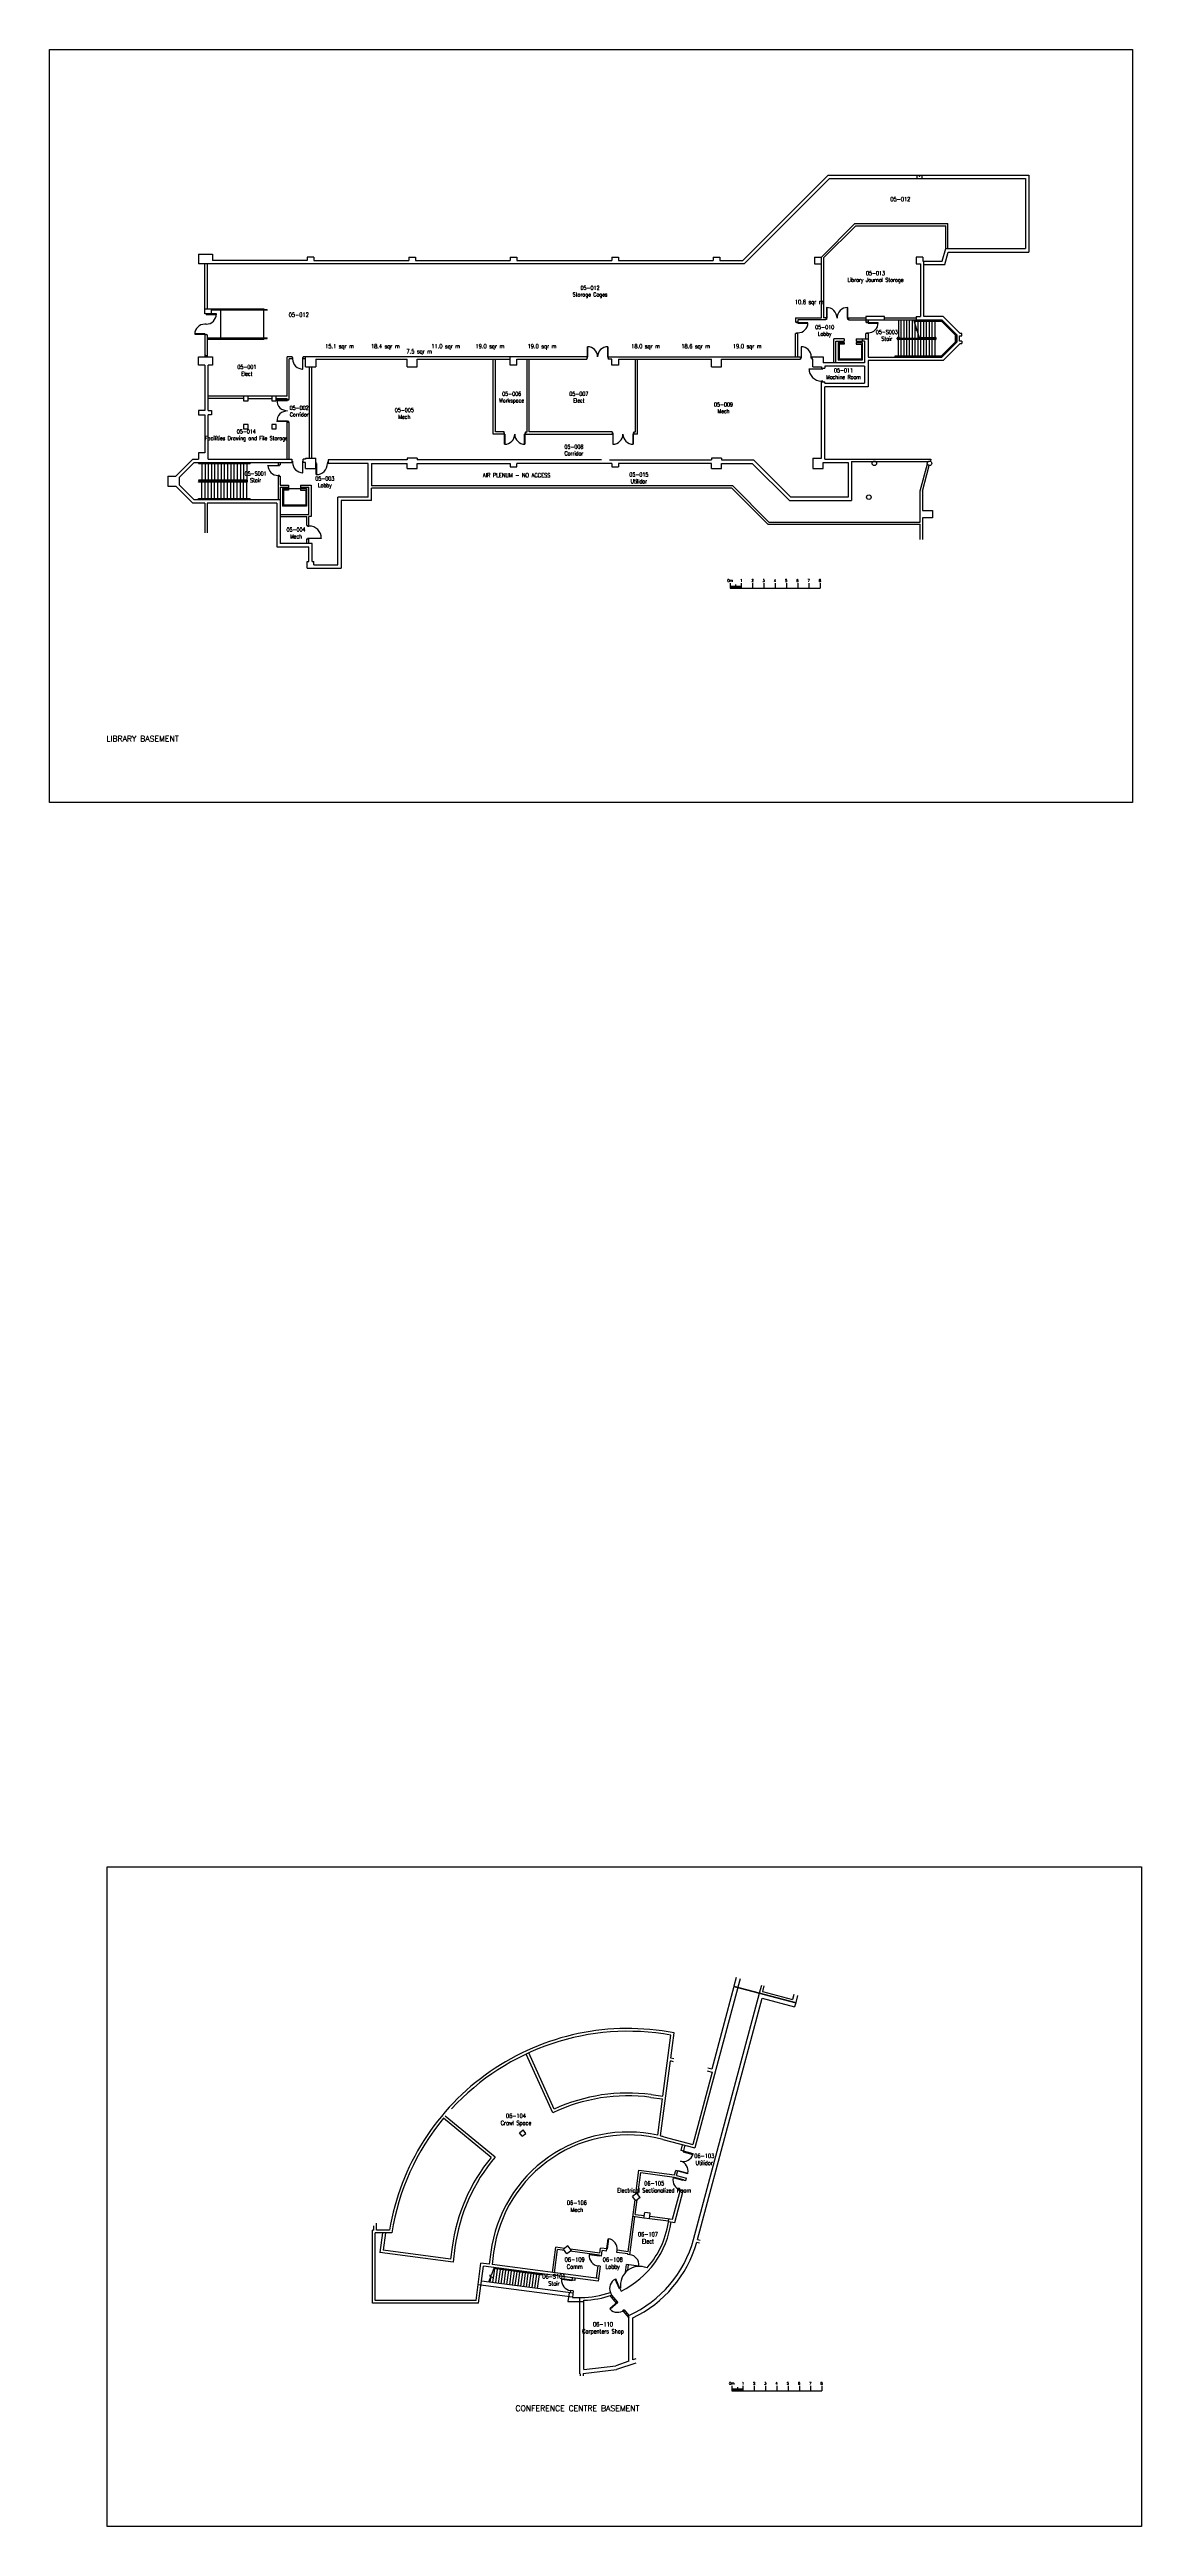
# Model space of a CAD drawing. Extents: x 11182 to 734459, y -1391328 to 152085.
# Drawn here: x 97848 to 194679, y -476596 to -256910 of the extents above; entities that cross this region are included whole.
import ezdxf
from ezdxf.enums import TextEntityAlignment as Align

# ---------------------------------------------------------------- set-up
doc = ezdxf.new("R2010")
doc.units = 0
doc.header["$LTSCALE"] = 500
doc.header["$MEASUREMENT"] = 0
doc.layers.get('0').update_dxf_attribs({"linetype": 'CONTINUOUS'})
doc.layers.add('0_Defpoints', color=106, linetype='CONTINUOUS', plot=False)
for name, color, linetype in [('0_room_data', 7, 'CONTINUOUS'), ('0_text', 7, 'CONTINUOUS'), ('1_Wall_Exist', 251, 'CONTINUOUS'), ('3_Text', 7, 'CONTINUOUS')]:
    doc.layers.add(name, color=color, linetype=linetype)
doc.styles.add('1_200', font='simplex.shx', dxfattribs={"width": 0.75, "height": 460})
doc.styles.get("Standard").update_dxf_attribs({"font": 'ROMANS', "height": 200})

# ---------------------------------------------------------------- blocks, each defined once
blk = doc.blocks.new('room_data')
at = {"layer": '3_Text', "style": '1_200', "width": 0.75}
for tag, p in [('ROOMNUM', (0, 0)), ('ROOMUSE', (0, -575))]:
    blk.add_attdef(tag, text='', height=345, dxfattribs=at).set_placement(p, align=Align.MIDDLE_CENTER)

msp = doc.modelspace()

# ---------------------------------------------------------------- linework, layer by layer
for p, q in [((158192, -304235), (158192, -304681)), ((158192, -304681), (166192, -304681)), ((158292, -304481), (158292, -304681)), ((158392, -304481), (158392, -304681)), ((158492, -304481), (158492, -304681)), ((158592, -304481), (158592, -304681)), ((158692, -304349), (158692, -304681)), ((158792, -304481), (158792, -304681)), ((158892, -304481), (158892, -304681)), ((158992, -304481), (158992, -304681)), ((159092, -304481), (159092, -304681)), ((159192, -304235), (159192, -304681)), ((160192, -304235), (160192, -304681)), ((161192, -304235), (161192, -304681)), ((162192, -304235), (162192, -304681)), ((163192, -304235), (163192, -304681)), ((164192, -304235), (164192, -304681)), ((165192, -304235), (165192, -304681)), ((166192, -304235), (166192, -304681)), ((158342, -464128), (158342, -464573)), ((158342, -464573), (166342, -464573)), ((158442, -464374), (158442, -464573)), ((158542, -464374), (158542, -464573)), ((158642, -464374), (158642, -464573)), ((158742, -464374), (158742, -464573)), ((158842, -464241), (158842, -464573)), ((158942, -464374), (158942, -464573)), ((159042, -464374), (159042, -464573)), ((159142, -464374), (159142, -464573)), ((159242, -464374), (159242, -464573)), ((159342, -464128), (159342, -464573)), ((160342, -464128), (160342, -464573)), ((161342, -464128), (161342, -464573)), ((162342, -464128), (162342, -464573)), ((163342, -464128), (163342, -464573)), ((164342, -464128), (164342, -464573)), ((165342, -464128), (165342, -464573)), ((166342, -464128), (166342, -464573))]:
    msp.add_line(p, q)
at = {"layer": '0_Defpoints'}
for points in [[(97848, -256910), (193897, -256910), (193897, -323705), (97848, -323705)], [(102966, -418100), (194679, -418100), (194679, -476596), (102966, -476596)]]:
    msp.add_lwpolyline(points, close=True, dxfattribs=at)
at = {"layer": '1_Wall_Exist'}
for p, q in [((166888, -268045), (159318, -275615)), ((159442, -275915), (167012, -268345)), ((166888, -268045), (184699, -268045)), ((167012, -268345), (184399, -268345)), ((174774, -268045), (174774, -268345)), ((175224, -268345), (175224, -268045)), ((184399, -268345), (184399, -274570)), ((184699, -268045), (184699, -274870)), ((169269, -272345), (166299, -275315)), ((169269, -272345), (177509, -272345)), ((177509, -274570), (177509, -272345)), ((169347, -272535), (166489, -275393)), ((169347, -272535), (177319, -272535)), ((177018, -275690), (177319, -274570)), ((177319, -274570), (177319, -272535)), ((177319, -274570), (184399, -274570)), ((111049, -275065), (112299, -275065)), ((111049, -275065), (111049, -275915)), ((159442, -275915), (111049, -275915)), ((111624, -280365), (111624, -275915)), ((111814, -275915), (111814, -279915)), ((112299, -275065), (112299, -275615)), ((120699, -275615), (112299, -275615)), ((120699, -275315), (120699, -275615)), ((121299, -275315), (120699, -275315)), ((121299, -275315), (121299, -275615)), ((121299, -275615), (129699, -275615)), ((129699, -275315), (129699, -275615)), ((129699, -275315), (130299, -275315)), ((130299, -275315), (130299, -275615)), ((130299, -275615), (138699, -275615)), ((138699, -275315), (138699, -275615)), ((138699, -275315), (139299, -275315)), ((139299, -275315), (139299, -275615)), ((139299, -275615), (147699, -275615)), ((147699, -275315), (147699, -275615)), ((147699, -275315), (148299, -275315)), ((148299, -275315), (148299, -275615)), ((148299, -275615), (156699, -275615)), ((156699, -275315), (156699, -275615)), ((156699, -275315), (157299, -275315)), ((157299, -275315), (157299, -275615)), ((157299, -275615), (159318, -275615)), ((165699, -275315), (165699, -275915)), ((165699, -275315), (166299, -275315)), ((165699, -275915), (166299, -275915)), ((166299, -280700), (166299, -275315)), ((166489, -275393), (166489, -280700)), ((174699, -275315), (174699, -275915)), ((175299, -275315), (174699, -275315)), ((174699, -275915), (175074, -275915)), ((175074, -275915), (175074, -280590)), ((175299, -275315), (175299, -275690)), ((175299, -275690), (177018, -275690)), ((175374, -280590), (175374, -275690)), ((175374, -275990), (177249, -275990)), ((177249, -275990), (177549, -274870)), ((177549, -274870), (184699, -274870)), ((111624, -279915), (116849, -279915)), ((111624, -280315), (112199, -280315)), ((112644, -280365), (111624, -280365)), ((111744, -280315), (111744, -280405)), ((111744, -280405), (112644, -280405)), ((112199, -280315), (112199, -279915)), ((117149, -279990), (112199, -279990)), ((117149, -280040), (112199, -280040)), ((112644, -280405), (112644, -280365)), ((112999, -279915), (112999, -279990)), ((112999, -280040), (112999, -282490)), ((116849, -279915), (116849, -279990)), ((116849, -282490), (116849, -280040)), ((117149, -279990), (117149, -280040)), ((164009, -280700), (166299, -280700)), ((164009, -280700), (164009, -281090)), ((164199, -281090), (164009, -281090)), ((164079, -281140), (164079, -281090)), ((165099, -281140), (164079, -281140)), ((164199, -280890), (164199, -281170)), ((166689, -280890), (164199, -280890)), ((164199, -281170), (165099, -281170)), ((165099, -281170), (165099, -281140)), ((166689, -280700), (166489, -280700)), ((166689, -280700), (166689, -280890)), ((166689, -280738), (166769, -280738)), ((166739, -280858), (166689, -280858)), ((166739, -279788), (166769, -279788)), ((166739, -279788), (166739, -280858)), ((166769, -279788), (166769, -280738)), ((168609, -279788), (168639, -279788)), ((168609, -280738), (168609, -279788)), ((168689, -280738), (168609, -280738)), ((168639, -280858), (168639, -279788)), ((168689, -280858), (168639, -280858)), ((168689, -280700), (168689, -280890)), ((168689, -280700), (170249, -280700)), ((168689, -280890), (176974, -280890)), ((170239, -280890), (170239, -281090)), ((170429, -281090), (170239, -281090)), ((171899, -280590), (170249, -280590)), ((170249, -280590), (170249, -280890)), ((170309, -281140), (170309, -281090)), ((171329, -281140), (170309, -281140)), ((170429, -280890), (170429, -281170)), ((170429, -281170), (171329, -281170)), ((171329, -281170), (171329, -281140)), ((171899, -280890), (171899, -280590)), ((171899, -280700), (174699, -280700)), ((173124, -280890), (173124, -282440)), ((173374, -282590), (173374, -280890)), ((173624, -282590), (173624, -280890)), ((173874, -282590), (173874, -280890)), ((174124, -282590), (174124, -280890)), ((174374, -282590), (174374, -280890)), ((174747, -281737), (174498, -280890)), ((174512, -280940), (176954, -280940)), ((174527, -280990), (176933, -280990)), ((174624, -280940), (174624, -280890)), ((174624, -282590), (174624, -280990)), ((174699, -280590), (175074, -280590)), ((174699, -280590), (174699, -280890)), ((174874, -280940), (174874, -280890)), ((174874, -282590), (174874, -280990)), ((175124, -280940), (175124, -280890)), ((175124, -282440), (175124, -280990)), ((177099, -280590), (175374, -280590)), ((175374, -280940), (175374, -280890)), ((175374, -282440), (175374, -280990)), ((175624, -280940), (175624, -280890)), ((175624, -282440), (175624, -280990)), ((175874, -280940), (175874, -280890)), ((175874, -282440), (175874, -280990)), ((176124, -280940), (176124, -280890)), ((176124, -282440), (176124, -280990)), ((176374, -280940), (176374, -280890)), ((176374, -282440), (176374, -280990)), ((176933, -280990), (178201, -282257)), ((178251, -282237), (176954, -280940)), ((176974, -280890), (178301, -282216)), ((177099, -280590), (178601, -282092)), ((110724, -282125), (110724, -282165)), ((111624, -282125), (110724, -282125)), ((110724, -282165), (111744, -282165)), ((111744, -281265), (111624, -281265)), ((111624, -282125), (111624, -284165)), ((111814, -282215), (111624, -282215)), ((111744, -282215), (111744, -282165)), ((111814, -282215), (111814, -284165)), ((111814, -282490), (117149, -282490)), ((111814, -282540), (117149, -282540)), ((116849, -282615), (111814, -282615)), ((112999, -282615), (112999, -282540)), ((116849, -282615), (116849, -282540)), ((117149, -282540), (117149, -282490)), ((145549, -284285), (145549, -283265)), ((145579, -283265), (145549, -283265)), ((145579, -284165), (145579, -283265)), ((147319, -283265), (147319, -284165)), ((147349, -283265), (147319, -283265)), ((147349, -283265), (147349, -284285)), ((164009, -282092), (164011, -282090)), ((164199, -282090), (164009, -282090)), ((164009, -284165), (164009, -282090)), ((164079, -282040), (164199, -282040)), ((164079, -282090), (164079, -282040)), ((164199, -284165), (164199, -282040)), ((164499, -283265), (164499, -284285)), ((164529, -283265), (164499, -283265)), ((164529, -284165), (164529, -283265)), ((168326, -282580), (167399, -282580)), ((167399, -284690), (167399, -282580)), ((167589, -282770), (168325, -282770)), ((167589, -284690), (167589, -282770)), ((167792, -282900), (168325, -282900)), ((167792, -282900), (167792, -284456)), ((167867, -283040), (167867, -284381)), ((168325, -283040), (167867, -283040)), ((168325, -282580), (168325, -282770)), ((168325, -282757), (168325, -282757)), ((168325, -282900), (168325, -283040)), ((169391, -282900), (169926, -282900)), ((169391, -282900), (169391, -283040)), ((169391, -283040), (169851, -283040)), ((169392, -282580), (170429, -282580)), ((169392, -282580), (169392, -282770)), ((169392, -282770), (169929, -282770)), ((169851, -283040), (169851, -284381)), ((169926, -282900), (169926, -284456)), ((169929, -282780), (169929, -282580)), ((170129, -282780), (169929, -282780)), ((170129, -282780), (170129, -284690)), ((170239, -282580), (170239, -282090)), ((170429, -282090), (170239, -282090)), ((170309, -282040), (170429, -282040)), ((170309, -282090), (170309, -282040)), ((170429, -282040), (170429, -284190)), ((173019, -282565), (173019, -282515)), ((173074, -282565), (173074, -282515)), ((173199, -282440), (173094, -282440)), ((176404, -282640), (173094, -282640)), ((173199, -282490), (173099, -282490)), ((176399, -282590), (173099, -282590)), ((176374, -282540), (173124, -282540)), ((173124, -282590), (173124, -282540)), ((173124, -284090), (173124, -282640)), ((173374, -284090), (173374, -282640)), ((173624, -284090), (173624, -282640)), ((173874, -284090), (173874, -282640)), ((174124, -284090), (174124, -282640)), ((174374, -284090), (174374, -282640)), ((174624, -284090), (174624, -282640)), ((174680, -281765), (174747, -281737)), ((174680, -281765), (174841, -281765)), ((174841, -281765), (174763, -281792)), ((174763, -281792), (174984, -282540)), ((174874, -284090), (174874, -282640)), ((174954, -282440), (176404, -282440)), ((174969, -282490), (176399, -282490)), ((175124, -282590), (175124, -282490)), ((175124, -284090), (175124, -282640)), ((175374, -282590), (175374, -282490)), ((175374, -284090), (175374, -282640)), ((175624, -282590), (175624, -282490)), ((175624, -284090), (175624, -282640)), ((175874, -282590), (175874, -282490)), ((175874, -284090), (175874, -282640)), ((176124, -282590), (176124, -282490)), ((176124, -284090), (176124, -282640)), ((176374, -282490), (176374, -282590)), ((176374, -284090), (176374, -282640)), ((176424, -282565), (176424, -282515)), ((176479, -282565), (176479, -282515)), ((176933, -284090), (178201, -282822)), ((176954, -284140), (178251, -282843)), ((178301, -282863), (176974, -284190)), ((177099, -284490), (178601, -282988)), ((178201, -282822), (178201, -282257)), ((178251, -282843), (178251, -282237)), ((178301, -282216), (178301, -282863)), ((178551, -282292), (178751, -282292)), ((178551, -282788), (178551, -282292)), ((178751, -282788), (178551, -282788)), ((178751, -282092), (178601, -282092)), ((178601, -282988), (178751, -282988)), ((178751, -282292), (178751, -282092)), ((178751, -282788), (178751, -282988)), ((111049, -284915), (111049, -284165)), ((111049, -284165), (112299, -284165)), ((111624, -284915), (111049, -284915)), ((111624, -283967), (111814, -284157)), ((111624, -284915), (111624, -288915)), ((111660, -284165), (111814, -284011)), ((111924, -288915), (111924, -284915)), ((112299, -284915), (111924, -284915)), ((112299, -284165), (112299, -284915)), ((119349, -284165), (118914, -284165)), ((118914, -287665), (118914, -284165)), ((119104, -287955), (119104, -284355)), ((119399, -284355), (119104, -284355)), ((119349, -284165), (119349, -284355)), ((119349, -284235), (119399, -284235)), ((119399, -284235), (119399, -284355)), ((120269, -284355), (120269, -285255)), ((120549, -284355), (120269, -284355)), ((120269, -285255), (120299, -285255)), ((120299, -284235), (120349, -284235)), ((120299, -285255), (120299, -284235)), ((120349, -284355), (120349, -284165)), ((145579, -284165), (120349, -284165)), ((120549, -285065), (120549, -284165)), ((120549, -285065), (121449, -285065)), ((120904, -293165), (120904, -285065)), ((121094, -293165), (121094, -285065)), ((121449, -284365), (129549, -284365)), ((121449, -284365), (121449, -285065)), ((129549, -285065), (129549, -284365)), ((129549, -285065), (130449, -285065)), ((130449, -284365), (138699, -284365)), ((130449, -285065), (130449, -284365)), ((137199, -291015), (137199, -284365)), ((137389, -290825), (137389, -284365)), ((138699, -284915), (138699, -284165)), ((139299, -284915), (138699, -284915)), ((139299, -284365), (145499, -284365)), ((139299, -284915), (139299, -284365)), ((140199, -290825), (140199, -284365)), ((140389, -290825), (140389, -284365)), ((145499, -284165), (145499, -284365)), ((145499, -284285), (145549, -284285)), ((147319, -284165), (164439, -284165)), ((147349, -284285), (147399, -284285)), ((147399, -284165), (147399, -284365)), ((147699, -284365), (147399, -284365)), ((147699, -284915), (147699, -284365)), ((148299, -284915), (147699, -284915)), ((148299, -284365), (156549, -284365)), ((148299, -284365), (148299, -284915)), ((149809, -290825), (149809, -284365)), ((149999, -291015), (149999, -284365)), ((156549, -285065), (156549, -284365)), ((156549, -285065), (157449, -285065)), ((157449, -284365), (164439, -284365)), ((157449, -285065), (157449, -284365)), ((164439, -284165), (164439, -284365)), ((164449, -284285), (164449, -284165)), ((164449, -284165), (164529, -284165)), ((164499, -284285), (164449, -284285)), ((165199, -285215), (166419, -285215)), ((165199, -285245), (165199, -285215)), ((166299, -285245), (165199, -285245)), ((165399, -284285), (165399, -284165)), ((165399, -284165), (166449, -284165)), ((165449, -284285), (165399, -284285)), ((165449, -284165), (165449, -284365)), ((165549, -284365), (165449, -284365)), ((165549, -285065), (165549, -284365)), ((165549, -285065), (166299, -285065)), ((166299, -285065), (166299, -285245)), ((166299, -285165), (166599, -285165)), ((166419, -285215), (166419, -285165)), ((166449, -284165), (166449, -284690)), ((170129, -284690), (166449, -284690)), ((166599, -284990), (166599, -285165)), ((170129, -284990), (166599, -284990)), ((169926, -284456), (167792, -284456)), ((169851, -284381), (167867, -284381)), ((170129, -284990), (170129, -286515)), ((170429, -284190), (176974, -284190)), ((170429, -284490), (170429, -286815)), ((177099, -284490), (170429, -284490)), ((172824, -284140), (172824, -284090)), ((172824, -284090), (176933, -284090)), ((172824, -284140), (176954, -284140)), ((173124, -284140), (173124, -284190)), ((173374, -284140), (173374, -284190)), ((173624, -284140), (173624, -284190)), ((173874, -284140), (173874, -284190)), ((174124, -284140), (174124, -284190)), ((174374, -284140), (174374, -284190)), ((174624, -284140), (174624, -284190)), ((174874, -284140), (174874, -284190)), ((175124, -284140), (175124, -284190)), ((175374, -284140), (175374, -284190)), ((175624, -284140), (175624, -284190)), ((175874, -284140), (175874, -284190)), ((176124, -284140), (176124, -284190)), ((176374, -284140), (176374, -284190)), ((118914, -287665), (111924, -287665)), ((115049, -287665), (115049, -288065)), ((115449, -288065), (115449, -287665)), ((117549, -287665), (117549, -288065)), ((117949, -288065), (117949, -287665)), ((166419, -286315), (166299, -286315)), ((166299, -286315), (166299, -286365)), ((166299, -286365), (166419, -286365)), ((166299, -286375), (166599, -286375)), ((166299, -293165), (166299, -286375)), ((166419, -286365), (166419, -286315)), ((166599, -286515), (166599, -286375)), ((166599, -286515), (170129, -286515)), ((170429, -286815), (166599, -286815)), ((166599, -293240), (166599, -286815)), ((111624, -288915), (111049, -288915)), ((111049, -288915), (111049, -289315)), ((111049, -289315), (111624, -289315)), ((111624, -289315), (111624, -292690)), ((115049, -287855), (111924, -287855)), ((111924, -288915), (112199, -288915)), ((111924, -293240), (111924, -289315)), ((112199, -289315), (111924, -289315)), ((112199, -288915), (112199, -289315)), ((115049, -288065), (115449, -288065)), ((115449, -287855), (117549, -287855)), ((117549, -288065), (117949, -288065)), ((117949, -287855), (118914, -287855)), ((119070, -288005), (118000, -288005)), ((118000, -288005), (118000, -288035)), ((118000, -288035), (118950, -288035)), ((118000, -289875), (118000, -289905)), ((118950, -289875), (118000, -289875)), ((119070, -289905), (118000, -289905)), ((118914, -287955), (118914, -287855)), ((118914, -287955), (119104, -287955)), ((118914, -289955), (119104, -289955)), ((118914, -293240), (118914, -289955)), ((118950, -288035), (118950, -287955)), ((118950, -289875), (118950, -289955)), ((119070, -288005), (119070, -287955)), ((119070, -289955), (119070, -289905)), ((119104, -293240), (119104, -289955)), ((115049, -290165), (115049, -290565)), ((115449, -290165), (115049, -290165)), ((115049, -290565), (115449, -290565)), ((115449, -290565), (115449, -290165)), ((117549, -290165), (117549, -290565)), ((117949, -290165), (117549, -290165)), ((117549, -290565), (117949, -290565)), ((117949, -290565), (117949, -290165)), ((138235, -291015), (137199, -291015)), ((138155, -290825), (137389, -290825)), ((138155, -291015), (138155, -290825)), ((138155, -290895), (138205, -290895)), ((138205, -291915), (138205, -290895)), ((138235, -291915), (138205, -291915)), ((138235, -291015), (138235, -291915)), ((139975, -291015), (147829, -291015)), ((139975, -291915), (139975, -291015)), ((140005, -291915), (139975, -291915)), ((140005, -290895), (140005, -291915)), ((140005, -290895), (140055, -290895)), ((140055, -290825), (140055, -291015)), ((140055, -290825), (140199, -290825)), ((147749, -290825), (140389, -290825)), ((147749, -290825), (147749, -291015)), ((147799, -290895), (147749, -290895)), ((147799, -290895), (147799, -291915)), ((147799, -291915), (147829, -291915)), ((147829, -291915), (147829, -291015)), ((149569, -291015), (149569, -291915)), ((149999, -291015), (149569, -291015)), ((149569, -291915), (149599, -291915)), ((149649, -290895), (149599, -290895)), ((149599, -290895), (149599, -291915)), ((149649, -290825), (149809, -290825)), ((149649, -290825), (149649, -291015)), ((149995, -291015), (149999, -291011)), ((110551, -293240), (109051, -294740)), ((109349, -294866), (110675, -293540)), ((110551, -293240), (111049, -293240)), ((110675, -293540), (119339, -293540)), ((111624, -292690), (111049, -292690)), ((111049, -292690), (111049, -293240)), ((111049, -293590), (115635, -293590)), ((111049, -293590), (111049, -293640)), ((111049, -293640), (115635, -293640)), ((111349, -293540), (111349, -293590)), ((111349, -293640), (111349, -295090)), ((111634, -293540), (111634, -293590)), ((111634, -293640), (111634, -295090)), ((111919, -293540), (111919, -293590)), ((111919, -293640), (111919, -295090)), ((111924, -293240), (119339, -293240)), ((112204, -293540), (112204, -293590)), ((112204, -293640), (112204, -295090)), ((112489, -293540), (112489, -293590)), ((112489, -293640), (112489, -295090)), ((112774, -293540), (112774, -293590)), ((112774, -293640), (112774, -295090)), ((113059, -293540), (113059, -293590)), ((113059, -293640), (113059, -295090)), ((113344, -293640), (113344, -295090)), ((113629, -293640), (113629, -295090)), ((113914, -293640), (113914, -295090)), ((114199, -293640), (114199, -295090)), ((114484, -293640), (114484, -295090)), ((114769, -293640), (114769, -295090)), ((115054, -293640), (115054, -295090)), ((115339, -293640), (115339, -295090)), ((115635, -293590), (115635, -293640)), ((117219, -293790), (118239, -293790)), ((117219, -293820), (117219, -293790)), ((118119, -293820), (117219, -293820)), ((118119, -293540), (118119, -293820)), ((118119, -293740), (118309, -293740)), ((118239, -293790), (118239, -293740)), ((118309, -293540), (118309, -293740)), ((119339, -293240), (119339, -293540)), ((119349, -293420), (119399, -293420)), ((119349, -293540), (119349, -293420)), ((119399, -293540), (119349, -293540)), ((119399, -293420), (119399, -293540)), ((120269, -293540), (120269, -294440)), ((120549, -293540), (120269, -293540)), ((120299, -293420), (120349, -293420)), ((120299, -294440), (120299, -293420)), ((120349, -293540), (120349, -293240)), ((120549, -293240), (120349, -293240)), ((120549, -293165), (120549, -293240)), ((120549, -293165), (121449, -293165)), ((120549, -294065), (120549, -293540)), ((120549, -294065), (121449, -294065)), ((121449, -294065), (121449, -293165)), ((121499, -293495), (121449, -293495)), ((121449, -293615), (121529, -293615)), ((121499, -294615), (121499, -293495)), ((121529, -293615), (121529, -294615)), ((122499, -293495), (122499, -293615)), ((122549, -293495), (122499, -293495)), ((122499, -293615), (122549, -293615)), ((122549, -293615), (122549, -293495)), ((122559, -293315), (122559, -293615)), ((129549, -293315), (122559, -293315)), ((126099, -293615), (122559, -293615)), ((126099, -296615), (126099, -293615)), ((126399, -293615), (126399, -295615)), ((126399, -293615), (129549, -293615)), ((129549, -293165), (129549, -293315)), ((130449, -293165), (129549, -293165)), ((129549, -294065), (129549, -293615)), ((129549, -294065), (130449, -294065)), ((130449, -293165), (130449, -293315)), ((146789, -293315), (130449, -293315)), ((130449, -294065), (130449, -293615)), ((130449, -293615), (138699, -293615)), ((138699, -293615), (138699, -293915)), ((138699, -293915), (139299, -293915)), ((147699, -293615), (139299, -293615)), ((139299, -293915), (139299, -293615)), ((147499, -293315), (156549, -293315)), ((147699, -293615), (147699, -293915)), ((147699, -293915), (148299, -293915)), ((148299, -293615), (148299, -293915)), ((156549, -293615), (148299, -293615)), ((156549, -293165), (156549, -293315)), ((157449, -293165), (156549, -293165)), ((156549, -294065), (156549, -293615)), ((156549, -294065), (157449, -294065)), ((157449, -293165), (157449, -293315)), ((157449, -293315), (160281, -293315)), ((157449, -294065), (157449, -293615)), ((157449, -293615), (160157, -293615)), ((160157, -293615), (163457, -296915)), ((163581, -296615), (160281, -293315)), ((165549, -293165), (166299, -293165)), ((165549, -293165), (165549, -294065)), ((165549, -294065), (166464, -294065)), ((166449, -293540), (168661, -293540)), ((166449, -294065), (166449, -293540)), ((166599, -293240), (176010, -293240)), ((168661, -293540), (168661, -296615)), ((168961, -293440), (168961, -296915)), ((168961, -293440), (175792, -293440)), ((175049, -296056), (175692, -293654)), ((175249, -296083), (175857, -293812)), ((176010, -293240), (175960, -293428)), ((108349, -294740), (109051, -294740)), ((108349, -294740), (108349, -295640)), ((108349, -295640), (109051, -295640)), ((110551, -297140), (109051, -295640)), ((109349, -294866), (109349, -295513)), ((109349, -295513), (110675, -296840)), ((115385, -295090), (111049, -295090)), ((111049, -295090), (111049, -295140)), ((115335, -295140), (111049, -295140)), ((111049, -295290), (111049, -295240)), ((115335, -295240), (111049, -295240)), ((115385, -295290), (111049, -295290)), ((111349, -295140), (111349, -295190)), ((115285, -295190), (111349, -295190)), ((111349, -296740), (111349, -295290)), ((111634, -295140), (111634, -295190)), ((111634, -296740), (111634, -295290)), ((111919, -295140), (111919, -295190)), ((111919, -296740), (111919, -295290)), ((112204, -295140), (112204, -295190)), ((112204, -296740), (112204, -295290)), ((112489, -295140), (112489, -295190)), ((112489, -296740), (112489, -295290)), ((112774, -295140), (112774, -295190)), ((112774, -296740), (112774, -295290)), ((113059, -295140), (113059, -295190)), ((113059, -296740), (113059, -295290)), ((113344, -295140), (113344, -295190)), ((113344, -296740), (113344, -295290)), ((113629, -295140), (113629, -295190)), ((113629, -296740), (113629, -295290)), ((113914, -295240), (113914, -295140)), ((113914, -296740), (113914, -295290)), ((114199, -295240), (114199, -295140)), ((114199, -296740), (114199, -295290)), ((114484, -295240), (114484, -295140)), ((114484, -296740), (114484, -295290)), ((114769, -296740), (114769, -295290)), ((115054, -296740), (115054, -295290)), ((115285, -295240), (115285, -295140)), ((115335, -295140), (115335, -295240)), ((115339, -296740), (115339, -295290)), ((115385, -295090), (115385, -295290)), ((118239, -294690), (118119, -294690)), ((118119, -294690), (118119, -296840)), ((118119, -294740), (118309, -294740)), ((118239, -294740), (118239, -294690)), ((118309, -294740), (118309, -295545)), ((118309, -295545), (119045, -295545)), ((118309, -295735), (119045, -295735)), ((118309, -295735), (118309, -300720)), ((118512, -295855), (118512, -297411)), ((118512, -295855), (120646, -295855)), ((119045, -295995), (118587, -295995)), ((118587, -295995), (118587, -297336)), ((119045, -295545), (119045, -295995)), ((120111, -295735), (120111, -295995)), ((120111, -295995), (120571, -295995)), ((120112, -295545), (121039, -295545)), ((120112, -295545), (120112, -295735)), ((120112, -295735), (120849, -295735)), ((120269, -294440), (120299, -294440)), ((120571, -295995), (120571, -297336)), ((120646, -295855), (120646, -297411)), ((120849, -298150), (120849, -295735)), ((121039, -295545), (121039, -298340)), ((121529, -294615), (121499, -294615)), ((158440, -295615), (126399, -295615)), ((126399, -296915), (126399, -295815)), ((158357, -295815), (126399, -295815)), ((161557, -299015), (158357, -295815)), ((161640, -298815), (158440, -295615)), ((175049, -298815), (175049, -296056)), ((175249, -296083), (175249, -297790)), ((111624, -297140), (110551, -297140)), ((118309, -296840), (110675, -296840)), ((111049, -296790), (111049, -296740)), ((111049, -296740), (115635, -296740)), ((111049, -296790), (115635, -296790)), ((111624, -297140), (111624, -299790)), ((111824, -297140), (111824, -299790)), ((118009, -297140), (111824, -297140)), ((115635, -296790), (115635, -296740)), ((118009, -297140), (118009, -301020)), ((118309, -298150), (120849, -298150)), ((118309, -298340), (120659, -298340)), ((120646, -297411), (118512, -297411)), ((120571, -297336), (118587, -297336)), ((120659, -299120), (120659, -298340)), ((120849, -299170), (120849, -298340)), ((121039, -298340), (120849, -298340)), ((123399, -302615), (123399, -296615)), ((126099, -296615), (123399, -296615)), ((126399, -296915), (123699, -296915)), ((123699, -296915), (123699, -302915)), ((163457, -296915), (168961, -296915)), ((168661, -296615), (163581, -296615)), ((175249, -297790), (176159, -297790)), ((176159, -298440), (175249, -298440)), ((175249, -298440), (175249, -300374)), ((176159, -297790), (176159, -298440)), ((121149, -300720), (118309, -300720)), ((120659, -299120), (120849, -299120)), ((120659, -300720), (120659, -300320)), ((120659, -300320), (120849, -300320)), ((120729, -299120), (120729, -299170)), ((120729, -299170), (120849, -299170)), ((120729, -300270), (120729, -300320)), ((121949, -300270), (120729, -300270)), ((120849, -300240), (121949, -300240)), ((120849, -300720), (120849, -300240)), ((121149, -302315), (121149, -300720)), ((121949, -300240), (121949, -300270)), ((161557, -299015), (175049, -299015)), ((161640, -298815), (175049, -298815)), ((175049, -300374), (175049, -299015)), ((118009, -301020), (120849, -301020)), ((120699, -302915), (120699, -302315)), ((120699, -302315), (120849, -302315)), ((120699, -302915), (123699, -302915)), ((120849, -302315), (120849, -301020)), ((121149, -302315), (121299, -302315)), ((121299, -302615), (121299, -302315)), ((121299, -302615), (123399, -302615)), ((158747, -427912), (158544, -428668)), ((159083, -428011), (158883, -428759)), ((154959, -451130), (160808, -429301)), ((158876, -428783), (155059, -443028)), ((155316, -451149), (161055, -429729)), ((158538, -428692), (156571, -436033)), ((158538, -428692), (164015, -430160)), ((158544, -428668), (164021, -430136)), ((160814, -429276), (161002, -428577)), ((161055, -429729), (163924, -430498)), ((161194, -428634), (161059, -429135)), ((161059, -429135), (163735, -429852)), ((163851, -429418), (163735, -429852)), ((164015, -430160), (163924, -430498)), ((164187, -429517), (164021, -430136)), ((142483, -439908), (140116, -434694)), ((142606, -439575), (140342, -434589)), ((152241, -438429), (152952, -433024)), ((152937, -435060), (153231, -432822)), ((152028, -441960), (152904, -435310)), ((153181, -435384), (152904, -435310)), ((153214, -435134), (152937, -435060)), ((156603, -436301), (154882, -442721)), ((156159, -436182), (156603, -436301)), ((156571, -436033), (156228, -435941)), ((151157, -438538), (152208, -438677)), ((151190, -438290), (152241, -438429)), ((151783, -441904), (152208, -438677)), ((137015, -443865), (132785, -440388)), ((137369, -443833), (132945, -440196)), ((139524, -441675), (139841, -441431)), ((140085, -441749), (139841, -441431)), ((139767, -441992), (139524, -441675)), ((139767, -441992), (140085, -441749)), ((152247, -442274), (155059, -443028)), ((152311, -442033), (154882, -442721)), ((153853, -443265), (153993, -442742)), ((154919, -443551), (153853, -443265)), ((154176, -442791), (154023, -443362)), ((154023, -443362), (154906, -443599)), ((154919, -443551), (154906, -443599)), ((149838, -447096), (150113, -445002)), ((150023, -447144), (150277, -445215)), ((150113, -445002), (153276, -445418)), ((150277, -445215), (153238, -445605)), ((153156, -445635), (153143, -445683)), ((154025, -445920), (153143, -445683)), ((154280, -445936), (153156, -445635)), ((153238, -445605), (154051, -445823)), ((153276, -445418), (153380, -445031)), ((154446, -445316), (153380, -445031)), ((153459, -445468), (153576, -445032)), ((153459, -445468), (154342, -445704)), ((153576, -445032), (154459, -445268)), ((154051, -445823), (154025, -445920)), ((154280, -445936), (154342, -445704)), ((154446, -445316), (154459, -445268)), ((149162, -452228), (149767, -447632)), ((149931, -447024), (149534, -447329)), ((149839, -447725), (149534, -447329)), ((149790, -448916), (149959, -447633)), ((150235, -447421), (149839, -447725)), ((150235, -447421), (149931, -447024)), ((153106, -449353), (153802, -446754)), ((153290, -449629), (154043, -446819)), ((153802, -446754), (154043, -446819)), ((126475, -456805), (126475, -450304)), ((126596, -450304), (126475, -450304)), ((126596, -450304), (126596, -449937)), ((126846, -450304), (126846, -449687)), ((127990, -450304), (126846, -450304)), ((149319, -452491), (149765, -449105)), ((149577, -449080), (150569, -449210)), ((149790, -448916), (150594, -449022)), ((150564, -449248), (150629, -448753)), ((151060, -449314), (150564, -449248)), ((151125, -448818), (150629, -448753)), ((151060, -449314), (151125, -448818)), ((151065, -449276), (152741, -449496)), ((151090, -449087), (153106, -449353)), ((152733, -449556), (153290, -449629)), ((126725, -456554), (126725, -450554)), ((128202, -450554), (126725, -450554)), ((127377, -450554), (127146, -452303)), ((133629, -453156), (127146, -452303)), ((127629, -450554), (127427, -452088)), ((133414, -452876), (127427, -452088)), ((133553, -451824), (133414, -452876)), ((133801, -451857), (133629, -453156)), ((136982, -452275), (136844, -453326)), ((137230, -452308), (137091, -453359)), ((142447, -454064), (142741, -451833)), ((142635, -454089), (142904, -452046)), ((143529, -451937), (142741, -451833)), ((143510, -452126), (142904, -452046)), ((143822, -451712), (143425, -452016)), ((143730, -452413), (143425, -452016)), ((144127, -452108), (143730, -452413)), ((144127, -452108), (143822, -451712)), ((146622, -452536), (144016, -452193)), ((146647, -452348), (144047, -452005)), ((145709, -452466), (145703, -452516)), ((146609, -452635), (145703, -452516)), ((146804, -452610), (145709, -452466)), ((146622, -452536), (146609, -452635)), ((146647, -452348), (146705, -451905)), ((147314, -451985), (146705, -451905)), ((146804, -452610), (146869, -452118)), ((147240, -452167), (146869, -452118)), ((147240, -452167), (147384, -451072)), ((147314, -451985), (147433, -451079)), ((147384, -451072), (147433, -451079)), ((148146, -452286), (148171, -452098)), ((149137, -452417), (148146, -452286)), ((149162, -452228), (148171, -452098)), ((149131, -452466), (149137, -452417)), ((149319, -452491), (149131, -452466)), ((155250, -451390), (155491, -451454)), ((155316, -451149), (155558, -451213)), ((135669, -456555), (136106, -453229)), ((135888, -456805), (136322, -453510)), ((136844, -453326), (136106, -453229)), ((146509, -454851), (136322, -453510)), ((136966, -454499), (136787, -454923)), ((137025, -454330), (136854, -454334)), ((136854, -454334), (137139, -454516)), ((136938, -454578), (136891, -454936)), ((137139, -454516), (136966, -454499)), ((137268, -453634), (137025, -454330)), ((146542, -454603), (137091, -453359)), ((137301, -453739), (137139, -454969)), ((141564, -454301), (137234, -453731)), ((141569, -454261), (137248, -453692)), ((137314, -453640), (137306, -453700)), ((137548, -453772), (137387, -455002)), ((137561, -453673), (137554, -453732)), ((137796, -453805), (137634, -455034)), ((137809, -453706), (137801, -453765)), ((138044, -453837), (137882, -455067)), ((138057, -453738), (138049, -453798)), ((138292, -453870), (138130, -455099)), ((138305, -453771), (138297, -453830)), ((138540, -453903), (138378, -455132)), ((138553, -453804), (138545, -453863)), ((138788, -453935), (138626, -455165)), ((138801, -453836), (138793, -453896)), ((139036, -453968), (138874, -455197)), ((139049, -453869), (139041, -453928)), ((139283, -454001), (139122, -455230)), ((139296, -453901), (139289, -453961)), ((139531, -454033), (139369, -455263)), ((139544, -453934), (139536, -453994)), ((139779, -454066), (139617, -455295)), ((139792, -453967), (139784, -454026)), ((140027, -454098), (139865, -455328)), ((140040, -453999), (140032, -454059)), ((140275, -454131), (140113, -455360)), ((140288, -454032), (140280, -454091)), ((140523, -454164), (140361, -455393)), ((140536, -454065), (140528, -454124)), ((140771, -454196), (140609, -455426)), ((140784, -454097), (140776, -454157)), ((141018, -454229), (140857, -455458)), ((141031, -454130), (141024, -454189)), ((141266, -454262), (141104, -455491)), ((141279, -454162), (141272, -454222)), ((141569, -454261), (141564, -454301)), ((143262, -454638), (143256, -454688)), ((144162, -454807), (143256, -454688)), ((144416, -454790), (143262, -454638)), ((144196, -454546), (144162, -454807)), ((144444, -454579), (144416, -454790)), ((146353, -454578), (146496, -453492)), ((146685, -453516), (146496, -453492)), ((146685, -453516), (146509, -454851)), ((148378, -455509), (148022, -454667)), ((148424, -455489), (148068, -454647)), ((148919, -454077), (149011, -453372)), ((150106, -453516), (149011, -453372)), ((149137, -453877), (149200, -453397)), ((149206, -453348), (150112, -453467)), ((150106, -453516), (150112, -453467)), ((135888, -456805), (126475, -456805)), ((135669, -456555), (126725, -456555)), ((144223, -456255), (135853, -455153)), ((144269, -455908), (136147, -454838)), ((143922, -455862), (143820, -456637)), ((143820, -456637), (145229, -456637)), ((144049, -455664), (144021, -455875)), ((144297, -455696), (144049, -455664)), ((144297, -455696), (144219, -456287)), ((144219, -456287), (144980, -456287)), ((144879, -463073), (144879, -456287)), ((145229, -462678), (145229, -456533)), ((148219, -456689), (147523, -457282)), ((147538, -456122), (148105, -456787)), ((148251, -456727), (147556, -457320)), ((147579, -455843), (147690, -456069)), ((147690, -456069), (148219, -456689)), ((148219, -456689), (148251, -456727)), ((148424, -455489), (148378, -455509)), ((148424, -455489), (148534, -455714)), ((147523, -457282), (147556, -457320)), ((148812, -457385), (148698, -457482)), ((148698, -457482), (149229, -458104)), ((148812, -457385), (149229, -457873)), ((149229, -461937), (149229, -457873)), ((149579, -461819), (149579, -458097)), ((144879, -463073), (144905, -463069)), ((144905, -463069), (144905, -463233)), ((145155, -463039), (148132, -462679)), ((145155, -463039), (145155, -463233)), ((145229, -462678), (148054, -462336)), ((149229, -461937), (148054, -462336)), ((149829, -462103), (148132, -462679)), ((149829, -461734), (149579, -461819))]:
    msp.add_line(p, q, dxfattribs=at)
for centre in [(170992, -293615), (175889, -293615), (170499, -296615)]:
    msp.add_circle(centre, 200, dxfattribs=at)
for centre, radius, start, end in [((111744, -280365), 900, 270, 0), ((164199, -281140), 900, 270, 0), ((166739, -280738), 950, 0, 90), ((168639, -280738), 950, 90, 180), ((170429, -281140), 900, 270, 0), ((111624, -282165), 900, 90, 180), ((145549, -284165), 900, 0, 90), ((147349, -284165), 900, 90, 180), ((164499, -284165), 900, 0, 90), ((173094, -282515), 75, 90, 180), ((173094, -282565), 75, 180, 270), ((173099, -282515), 25, 90, 180), ((173099, -282565), 25, 180, 270), ((173199, -282465), 25, 270, 90), ((176399, -282515), 25, 0, 90), ((176399, -282565), 25, 270, 0), ((176404, -282515), 75, 0, 90), ((176404, -282565), 75, 270, 0), ((120299, -284355), 900, 180, 270), ((166299, -285215), 1100, 180, 270), ((118950, -288005), 950, 180, 270), ((118950, -289905), 950, 90, 180), ((138205, -291015), 900, 270, 0), ((140005, -291015), 900, 180, 270), ((147799, -291015), 900, 270, 0), ((149599, -291015), 900, 180, 270), ((118119, -293790), 900, 180, 270), ((120299, -293540), 900, 180, 270), ((121499, -293615), 1000, 270, 0), ((120849, -300270), 1100, 0, 90), ((149138, -453876), 21448, 78.99831, 170.41377), ((149138, -453876), 21198, 79.63375, 137.50987), ((149134, -453878), 15473, 82.48837, 115.45921), ((149134, -453878), 15723, 82.48846, 114.53161), ((149138, -453876), 21198, 140.48544, 170.98447), ((149138, -453876), 12261, 77.54042, 172.5), ((149138, -453876), 12011, 75, 172.5), ((149138, -453876), 12261, 75, 76.36665), ((154036, -443314), 914, 255, 341.86409), ((149142, -453873), 15723, 140.46839, 172.51154), ((149142, -453873), 15473, 139.54079, 172.51173), ((154038, -445871), 914, 168.13591, 255), ((153563, -445080), 914, 348.13591, 75), ((144980, -448457), 8081, 296.09058, 351.94826), ((144980, -448457), 7831, 318.36506, 353.75998), ((146616, -452585), 914, 175.63591, 262.5), ((147264, -451978), 914, 352.5, 79.36409), ((144980, -448457), 10331, 294.28616, 345), ((149200, -453397), 914, 355.63591, 82.5), ((144980, -448457), 10681, 295.50473, 344.06119), ((144168, -454758), 914, 175.63591, 262.5), ((148424, -455489), 914, 116.04787, 202.91196), ((150171, -455222), 1697, 67.06825, 187.93175), ((144980, -448457), 7831, 270, 289.38767), ((144980, -448457), 8081, 271.77291, 289.59595), ((144980, -448457), 7831, 296.09058, 296.63494), ((148219, -456689), 914, 223.60209, 310.46618)]:
    msp.add_arc(centre, radius, start, end, dxfattribs=at)
msp.add_point((174999, -268145), dxfattribs=at)

# ---------------------------------------------------------------- block references
at = {"layer": '0_Defpoints', "xscale": 1.035347182677431, "yscale": 1.035347182677431, "zscale": 1.035347182677431}
msp.add_blockref('room_data', (150112, -294612), dxfattribs=at).add_auto_attribs({'ROOMNUM': '05-015', 'ROOMUSE': 'Utilidor'})
at = {"layer": '0_room_data'}
for p, xscale, yscale, zscale, values in [((171096, -276746), 1.035347182677431, 1.035347182677431, 1.035347182677431, {'ROOMNUM': '05-013', 'ROOMUSE': 'Library Journal Storage'}), ((145782, -278046), 1.035347182677431, 1.035347182677431, 1.035347182677431, {'ROOMNUM': '05-012', 'ROOMUSE': 'Storage Cages'}), ((166588, -281530), 1.035347182677431, 1.035347182677431, 1.035347182677431, {'ROOMNUM': '05-010', 'ROOMUSE': 'Lobby'}), ((172100, -281965), 1.035347182677431, 1.035347182677431, 1.035347182677431, {'ROOMNUM': '05-S003', 'ROOMUSE': 'Stair'}), ((115346, -285065), 1.035347182677431, 1.035347182677431, 1.035347182677431, {'ROOMNUM': '05-001', 'ROOMUSE': 'Elect'}), ((168258, -285366), 1.035347182677431, 1.035347182677431, 1.035347182677431, {'ROOMNUM': '05-011', 'ROOMUSE': 'Machine Room'}), ((138828, -287441), 1.035347182677431, 1.035347182677431, 1.035347182677431, {'ROOMNUM': '05-006', 'ROOMUSE': 'Workspace'}), ((144787, -287441), 1.035347182677431, 1.035347182677431, 1.035347182677431, {'ROOMNUM': '05-007', 'ROOMUSE': 'Elect'}), ((119985, -288688), 1.035347182677431, 1.035347182677431, 1.035347182677431, {'ROOMNUM': '05-002', 'ROOMUSE': 'Corridor'}), ((129308, -288886), 1.035347182677431, 1.035347182677431, 1.035347182677431, {'ROOMNUM': '05-005', 'ROOMUSE': 'Mech'}), ((157615, -288393), 1.035347182677431, 1.035347182677431, 1.035347182677431, {'ROOMNUM': '05-009', 'ROOMUSE': 'Mech'}), ((115302, -290787), 1.035347182677431, 1.035347182677431, 1.035347182677431, {'ROOMNUM': '05-014', 'ROOMUSE': 'Facilities Drawing and File Storage'}), ((144349, -292137), 1.035347182677431, 1.035347182677431, 1.035347182677431, {'ROOMNUM': '05-008', 'ROOMUSE': 'Corridor'}), ((116125, -294522), 1.035347182677431, 1.035347182677431, 1.035347182677431, {'ROOMNUM': '05-S001', 'ROOMUSE': 'Stair'}), ((122262, -294963), 1.035347182677431, 1.035347182677431, 1.035347182677431, {'ROOMNUM': '05-003', 'ROOMUSE': 'Lobby'}), ((119707, -299493), 1.035347182677431, 1.035347182677431, 1.035347182677431, {'ROOMNUM': '05-004', 'ROOMUSE': 'Mech'}), ((139211, -440175), 1.089432688349144, 1.089432688349144, 1.089432688349144, {'ROOMNUM': '06-104', 'ROOMUSE': 'Crawl Space'}), ((155908, -443725), 1.089432688349144, 1.089432688349144, 1.089432688349144, {'ROOMNUM': '06-103', 'ROOMUSE': 'Utilidor'}), ((144614, -447885), 1.089432688349144, 1.089432688349144, 1.089432688349144, {'ROOMNUM': '06-106', 'ROOMUSE': 'Mech'}), ((151471, -446163), 1.089432688349144, 1.089432688349144, 1.089432688349144, {'ROOMNUM': '06-105', 'ROOMUSE': 'Electrical Sectionalized Room'}), ((150914, -450679), 1.089432688349144, 1.089432688349144, 1.089432688349144, {'ROOMNUM': '06-107', 'ROOMUSE': 'Elect'}), ((142577, -454420), 1.089432688349144, 1.089432688349144, 1.089432688349144, {'ROOMNUM': '06-S101', 'ROOMUSE': 'Stair'}), ((144418, -452928), 1.089432688349144, 1.089432688349144, 1.089432688349144, {'ROOMNUM': '06-109', 'ROOMUSE': 'Comm'}), ((147790, -452928), 1.089432688349144, 1.089432688349144, 1.089432688349144, {'ROOMNUM': '06-108', 'ROOMUSE': 'Lobby'}), ((146929, -458662), 1.089432688349144, 1.089432688349144, 1.089432688349144, {'ROOMNUM': '06-110', 'ROOMUSE': 'Carpenters Shop'})]:
    msp.add_blockref('room_data', p, dxfattribs=dict(at, xscale=xscale, yscale=yscale, zscale=zscale)).add_auto_attribs(values)

# ---------------------------------------------------------------- texts
at = {"layer": '0_text'}
for s, p in [('0m', (158192, -304010)), ('1', (159192, -304010)), ('2', (160192, -304010)), ('3', (161169, -304010)), ('4', (162169, -304010)), ('5', (163169, -304010)), ('6', (164169, -304010)), ('7', (165169, -304010)), ('8', (166169, -304010)), ('0m', (158342, -463903)), ('1', (159342, -463903)), ('2', (160342, -463903)), ('3', (161319, -463903)), ('4', (162319, -463903)), ('5', (163319, -463903)), ('6', (164319, -463903)), ('7', (165319, -463903)), ('8', (166319, -463903))]:
    msp.add_text(s, height=231, rotation=0, dxfattribs=at).set_placement(p, align=Align.MIDDLE_CENTER)
msp.add_text('LIBRARY BASEMENT', height=500, rotation=0, dxfattribs=at).set_placement((102888, -318283))
at = {"layer": '0_text', "insert": (144661, -465859), "char_height": 500, "width": 14297.21, "attachment_point": 2, "rotation": 0, "line_spacing_factor": 0.923077}
msp.add_mtext('CONFERENCE CENTRE BASEMENT', dxfattribs=at)
at = {"layer": '3_Text', "style": '1_200', "width": 0.75}
for s, height, p in [('05-012', 375.9, (172407, -270373)), ('05-012', 375.9, (119062, -280621)), ('10.8 sqr m', 375.9, (163939, -279487)), ('15.1 sqr m', 375.9, (122286, -283409)), ('18.4 sqr m', 375.9, (126350, -283409)), ('11.0 sqr m', 375.9, (131707, -283409)), ('19.0 sqr m', 375.9, (135625, -283409)), ('19.0 sqr m', 375.9, (140248, -283409)), ('18.0 sqr m', 375.9, (149428, -283409)), ('18.6 sqr m', 375.9, (153873, -283409)), ('19.0 sqr m', 375.9, (158445, -283409)), ('7.5 sqr m', 375.9, (129503, -283870)), ('AIR PLENUM - NO ACCESS', 375.85, (136277, -294850))]:
    msp.add_text(s, height=height, dxfattribs=at).set_placement(p)

doc.saveas('drawing.dxf')
